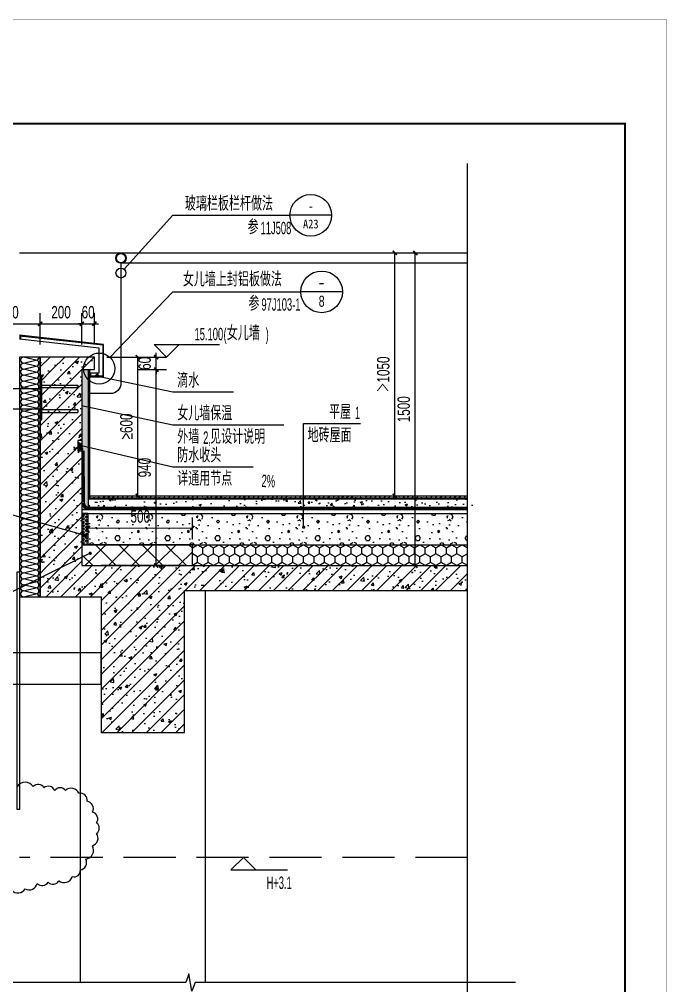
# Model space of a CAD drawing. Extents: x 57342 to 87103, y 19822 to 43940.
# Drawn here: x 66117 to 69223, y 39067 to 43702 of the extents above; entities that cross this region are included whole.
import ezdxf
from ezdxf.enums import TextEntityAlignment as Align

# ---------------------------------------------------------------- set-up
doc = ezdxf.new("R2010")
doc.units = 0
doc.header["$LTSCALE"] = 1000
doc.header["$MEASUREMENT"] = 0
doc.linetypes.add('DASH', pattern=[0.35, 0.25, -0.1])
for name, color, linetype in [('00-图签', 7, 'Continuous'), ('01-标注_尺寸', 124, 'Continuous'), ('01-标注_标高', 200, 'Continuous'), ('01-标注_符号', 200, 'Continuous'), ('02-TEXT_标注', 130, 'Continuous'), ('05-填充_天正', 26, 'Continuous'), ('A-D-金属剖线', 200, 'Continuous'), ('A-E_栏杆', 232, 'Continuous'), ('A-O_屋面', 201, 'Continuous'), ('A-O_防水层', 222, 'Continuous'), ('A-SUR_保温', 222, 'Continuous'), ('A-SUR_吊顶', 40, 'Continuous'), ('A-TECH_结构', 21, 'Continuous'), ('A-金属背板', 30, 'Continuous'), ('A_STR-砼墙', 51, 'Continuous'), ('A_STR-砼柱', 51, 'Continuous'), ('D_玻璃', 152, 'Continuous'), ('D_铝板', 181, 'Continuous'), ('构造物', 145, 'Continuous')]:
    doc.layers.add(name, color=color, linetype=linetype)
doc.layers.add('DIM_MODI', color=6, linetype='Continuous', plot=False)
doc.layers.add('STE1_carbon steel', color=66, linetype='Continuous', lineweight=25)
doc.styles.add('_TCH_DIM', font='ros.shx', dxfattribs={"width": 0.8, "bigfont": 'jd.shx'})
doc.styles.add('_TCH_DIM_T3', font='ros.shx', dxfattribs={"width": 0.705882, "bigfont": 'jd.shx'})
doc.styles.add('_TCH_LABEL', font='STXIHEI_0.TTF', dxfattribs={"width": 0.75})
doc.dimstyles.new('_TCH_ARCH&&20', dxfattribs={"dimtxt": 59.5, "dimasz": 20, "dimexe": 50, "dimexo": 60, "dimgap": 25.25, "dimtad": 1, "dimdec": 0, "dimzin": 0, "dimdsep": 46, "dimtxsty": '_TCH_DIM_T3', "dimblk": 'ARCHTICK', "dimcen": 0.09, "dimclrt": 7, "dimazin": 2, "dimtfac": 1, "dimtdec": 0, "dimtix": 1, "dimtmove": 2, "dimatfit": 3, "dimfxl": 0, "dimtolj": 1, "dimtzin": 0, "dimarcsym": 0})
pattern_1 = [(0, (0, 0), (0, 8.24889), [4.7625, -9.525]), (120, (0, 0), (-7.1437483, -4.124445), [4.7625, -9.525]), (60, (4.7625, 0), (-7.1437483, 4.124445), [4.7625, -9.525])]
pattern_2 = [(45, (0, 0), (-35.35534, 35.35534), []), (50, (0, 0), (143.45204, -12.55043), [15, -165]), (355, (0, 0), (-27.75027, 150.43843), [12, -132]), (100.4514, (11.95, -1.05), (115.70188, 137.8879), [12.74804, -140.22842]), (46.1842, (0, 40), (213.4482, -33.1038), [22.5, -247.5]), (96.6356, (17.79, 37.24), (186.93254, 194.8236), [19.12206, -210.3426]), (351.1842, (0, 40), (186.9324, 194.8237), [18, -198]), (21, (20, 30), (119.38141, -80.52378), [15, -165]), (326, (20, 30), (48.66307, 145.03), [12, -132]), (71.4514, (29.95, 23.29), (168.04453, 64.5061), [12.74804, -140.22842]), (37.5, (0, 0), (2.43197, 66.57877), [0, -130.4, 0, -134, 0, -132.5]), (7.5, (0, 0), (52.61391, 78.88234), [0, -76.4, 0, -127.4, 0, -50.5]), (327.5, (-44.6, 0), (106.764487, -4.510974), [0, -50, 0, -156, 0, -207]), (317.5, (-64.6, 0), (116.63723, 20.021), [0, -65, 0, -103.6, 0, -147])]

# ---------------------------------------------------------------- blocks, each defined once
blk = doc.blocks.new('kjfyhkug')
at = {"layer": 'D_玻璃'}
blk.add_lwpolyline([(0, 0), (-1600, 0), (-1600, -18), (0, -18)], close=True, dxfattribs=at)
at = {"layer": 'D_铝板'}
blk.add_lwpolyline([(-1450, -168), (592, -168), (592, -18), (-1450, -18)], close=True, dxfattribs=at)
blk = doc.blocks.new('A$C68D91851')
at = {"layer": 'STE1_carbon steel', "color": 225}
for p, q in [((172, 65.5), (172, 53.5)), ((172, -53.5), (172, -65.5))]:
    blk.add_line(p, q, dxfattribs=at)
for points in [[(-8, -100), (0, -100), (0, 100), (-8, 100)], [(-208, 50), (-8, 50), (-8, -50), (-208, -50)]]:
    blk.add_lwpolyline(points, close=True, dxfattribs=at)
at = {"layer": 'STE1_carbon steel', "color": 225, "elevation": 0}
for points in [[(0, 65.5), (172, 65.5)], [(172, 53.5), (0, 53.5)], [(172, -53.5), (0, -53.5)], [(0, -65.5), (172, -65.5)]]:
    blk.add_lwpolyline(points, dxfattribs=at)
for points in [[(-182.5, 42.5), (-142.5, 42.5), (-142.5, 2.5), (-182.5, 2.5)], [(-175, 22.5), (-168.7, 11.7), (-156.3, 11.7), (-150, 22.5), (-156.3, 33.3), (-168.7, 33.3)], [(-182.5, -2.5), (-142.5, -2.5), (-142.5, -42.5), (-182.5, -42.5)], [(-175, -22.5), (-168.7, -33.3), (-156.3, -33.3), (-150, -22.5), (-156.3, -11.7), (-168.7, -11.7)]]:
    blk.add_lwpolyline(points, close=True, dxfattribs=at)
blk = doc.blocks.new('$LinePat$岩棉板')
at = {"color": 0}
for p, q in [((0, -17), (12, -67)), ((12, -67), (24, -17))]:
    blk.add_line(p, q, dxfattribs=at)
for centre, start, end in [((12, -17), 0, 180), ((0, -67), 270, 0), ((24, -67), 180, 270)]:
    blk.add_arc(centre, 12, start, end, dxfattribs=at)
at = {"layer": 'Defpoints'}
blk.add_point((0, 0.1), dxfattribs=at)
at = {"layer": 'Defpoints', "color": 0}
blk.add_point((24, -84), dxfattribs=at)
blk = doc.blocks.new('*U60')
blk.add_lwpolyline([(0, 100), (1150, 100), (1150, 0), (0, 0)], close=True)
at = {"color": 8, "xscale": -1.197916665671161, "yscale": 1.188379012465143, "zscale": 1.188379012465143}
for p in [(28.8, 100), (57.5, 100), (86.3, 100), (115, 100), (143.8, 100), (172.5, 100), (201.3, 100), (230, 100), (258.8, 100), (287.5, 100), (316.3, 100), (345, 100), (373.8, 100), (402.5, 100), (431.3, 100), (460, 100), (488.8, 100), (517.5, 100), (546.3, 100), (575, 100), (603.8, 100), (632.5, 100), (661.3, 100), (690, 100), (718.8, 100), (747.5, 100), (776.3, 100), (805, 100), (833.8, 100), (862.5, 100), (891.3, 100), (920, 100), (948.8, 100), (977.5, 100), (1006.3, 100), (1035, 100), (1063.8, 100), (1092.5, 100), (1121.3, 100), (1150, 100)]:
    blk.add_blockref('$LinePat$岩棉板', p, dxfattribs=at)
blk = doc.blocks.new('dsafdsg')
for p, q in [((-2.4, -1.8), (-4, 4)), ((-4, 4), (6.3, -6.1)), ((0.5, -4.6), (6.3, -6.1))]:
    blk.add_line(p, q)
for points in [[(-10.7, 8.9), (-10.6, 4.8), (7.3, -12.6), (11.2, -12.3)], [(-9.7, 8.9), (-9.6, 5.2), (-4.9, 0.6)], [(-26.5, -29.5), (-26.6, -26.7), (-2.4, -1.8), (0.5, -4.6), (-23.7, -29.5), (-26.5, -29.5)], [(-4.2, -0.1), (2.3, -6.3)], [(3, -7), (7.7, -11.6), (11.2, -11.3)]]:
    blk.add_lwpolyline(points)
for centre, start, end in [((-10.2, 8.9), 0.813, 180.813), ((-4.5, 0.3), 315.813, 135.813), ((2.7, -6.7), 315.813, 135.813), ((11.2, -11.8), 270.813, 90.813)]:
    blk.add_arc(centre, 0.5, start, end)
blk = doc.blocks.new('图框-A1+1-4')
for points, const_width in [([(0, 0), (1051, 0), (1051, 594), (0, 594)], 0.05), ([(976, 584), (25, 584), (25, 10), (976, 10)], 0.5)]:
    blk.add_lwpolyline(points, close=True, dxfattribs=dict(const_width=const_width))
blk = doc.blocks.new('df23d3f')
at = {"layer": 'A-D-金属剖线', "const_width": 10}
for points in [[(-117, 120.5), (-117, 100.5)], [(218, -60), (218, -80)]]:
    blk.add_lwpolyline(points, dxfattribs=at)
at = {"layer": 'A-D-金属剖线'}
for points in [[(213, -80), (281, -80), (281, 76.1), (-122, 120.2)], [(-122, 117.3), (278, 73.4), (278, -77)], [(213, -60), (261, -60), (261, 57.7), (-122, 100.5)], [(278, -77), (262.2, -77), (251, -65.8), (239.8, -77), (213, -77)], [(281, -80), (261, -80), (251, -70), (241, -80), (213, -80)]]:
    blk.add_lwpolyline(points, dxfattribs=at)
blk = doc.blocks.new('A$C22BC0ABC')
at = {"layer": '00-图签'}
blk.add_blockref('df23d3f', (-238, -15), dxfattribs=at)
blk = doc.blocks.new('A$C5AFF387B')
at = {"xscale": -1}
blk.add_blockref('A$C22BC0ABC', (0, 0), dxfattribs=at)
blk = doc.blocks.new('A$C7669063D')
blk.add_blockref('A$C5AFF387B', (0, 0))
blk = doc.blocks.new('A$C67067CD1')
blk.add_blockref('A$C7669063D', (0, 0))
blk = doc.blocks.new('$LinePat$聚苯板')
at = {"color": 0}
for p, q in [((14.8, -8.6), (0, 0)), ((29.7, 0), (14.8, -8.6)), ((14.8, -25.7), (0, -34.3)), ((14.8, -8.6), (14.8, -25.7)), ((29.7, -34.3), (14.8, -25.7)), ((0, -34.3), (0, -51.4)), ((0, -51.4), (14.8, -60)), ((14.8, -60), (29.7, -51.4))]:
    blk.add_line(p, q, dxfattribs=at)
blk = doc.blocks.new('$LinePat$防水层2')
at = {"color": 0}
blk.add_line((0, 0), (600, 0), dxfattribs=at)
blk.add_solid([(150, 0), (450, 0), (150, -100), (450, -100)], dxfattribs=at)
blk = doc.blocks.new('_ArchTick')
at = {"color": 0, "linetype": 'ByBlock', "const_width": 0.4}
blk.add_lwpolyline([(-0.5, -0.5), (0.5, 0.5)], dxfattribs=at)
blk = doc.blocks.new('*D173')
at = {"layer": '01-标注_尺寸', "color": 0, "lineweight": -2, "transparency": 16777216}
for p, q in [((66686, 42021.6), (66824, 42021.6)), ((66774, 41081.6), (66774, 42021.6)), ((66686, 41081.6), (66824, 41081.6))]:
    blk.add_line(p, q, dxfattribs=at)
at = {"layer": 'Defpoints', "color": 0, "transparency": 16777216}
for p in [(66626, 42021.6), (66774, 42021.6), (66626, 41081.6)]:
    blk.add_point(p, dxfattribs=at)
at = {"layer": '01-标注_尺寸', "color": 0, "lineweight": -2, "transparency": 16777216, "xscale": 20, "yscale": 20, "zscale": 20}
for p, rotation in [((66774, 42021.6), 90), ((66774, 41081.6), 270)]:
    blk.add_blockref('_ArchTick', p, dxfattribs=dict(at, rotation=rotation))
at = {"layer": '01-标注_尺寸', "color": 7, "transparency": 16777216, "insert": (66719, 41551.6), "char_height": 59.5, "attachment_point": 5, "rotation": 90, "style": '_TCH_DIM_T3'}
blk.add_mtext('\\A1;940', dxfattribs=at)
blk = doc.blocks.new('*D174')
at = {"layer": '01-标注_尺寸', "color": 0, "lineweight": -2, "transparency": 16777216}
for p, q in [((66774, 42081.6), (66774, 42101.6)), ((66686, 42081.6), (66824, 42081.6)), ((66774, 42021.6), (66774, 42081.6)), ((66686, 42021.6), (66824, 42021.6)), ((66774, 42021.6), (66774, 42001.6))]:
    blk.add_line(p, q, dxfattribs=at)
at = {"layer": 'Defpoints', "color": 0, "transparency": 16777216}
for p in [(66626, 42081.6), (66774, 42081.6), (66626, 42021.6)]:
    blk.add_point(p, dxfattribs=at)
at = {"layer": '01-标注_尺寸', "color": 0, "lineweight": -2, "transparency": 16777216, "xscale": 20, "yscale": 20, "zscale": 20}
for p, rotation in [((66774, 42081.6), 270), ((66774, 42021.6), 90)]:
    blk.add_blockref('_ArchTick', p, dxfattribs=dict(at, rotation=rotation))
at = {"layer": '01-标注_尺寸', "color": 7, "transparency": 16777216, "insert": (66719, 42051.6), "char_height": 59.5, "attachment_point": 5, "rotation": 90, "style": '_TCH_DIM_T3'}
blk.add_mtext('\\A1;60', dxfattribs=at)
blk = doc.blocks.new('*D175')
at = {"layer": '01-标注_尺寸', "color": 0, "lineweight": -2, "transparency": 16777216}
for p, q in [((66417.4, 42141.6), (66417.4, 42291.8)), ((66477.4, 42141.6), (66477.4, 42291.8)), ((66417.4, 42241.8), (66397.4, 42241.8)), ((66417.4, 42241.8), (66477.4, 42241.8)), ((66477.4, 42241.8), (66497.4, 42241.8))]:
    blk.add_line(p, q, dxfattribs=at)
at = {"layer": 'Defpoints', "color": 0, "transparency": 16777216}
for p in [(66477.4, 42241.8), (66417.4, 42081.6), (66477.4, 42081.6)]:
    blk.add_point(p, dxfattribs=at)
at = {"layer": '01-标注_尺寸', "color": 0, "lineweight": -2, "transparency": 16777216, "xscale": 20, "yscale": 20, "zscale": 20}
blk.add_blockref('_ArchTick', (66417.4, 42241.8), dxfattribs=at)
at = {"layer": '01-标注_尺寸', "color": 0, "lineweight": -2, "transparency": 16777216, "xscale": 20, "yscale": 20, "zscale": 20, "rotation": 180}
blk.add_blockref('_ArchTick', (66477.4, 42241.8), dxfattribs=at)
at = {"layer": '01-标注_尺寸', "color": 7, "transparency": 16777216, "insert": (66447.4, 42296.8), "char_height": 59.5, "attachment_point": 5, "style": '_TCH_DIM_T3'}
blk.add_mtext('\\A1;60', dxfattribs=at)
blk = doc.blocks.new('*D176')
at = {"layer": '01-标注_尺寸', "color": 0, "lineweight": -2, "transparency": 16777216}
for p, q in [((66217.4, 42141.6), (66217.4, 42291.8)), ((66417.4, 42141.6), (66417.4, 42291.8)), ((66217.4, 42241.8), (66417.4, 42241.8))]:
    blk.add_line(p, q, dxfattribs=at)
at = {"layer": 'Defpoints', "color": 0, "transparency": 16777216}
for p in [(66417.4, 42241.8), (66217.4, 42081.6), (66417.4, 42081.6)]:
    blk.add_point(p, dxfattribs=at)
at = {"layer": '01-标注_尺寸', "color": 0, "lineweight": -2, "transparency": 16777216, "xscale": 20, "yscale": 20, "zscale": 20, "rotation": 180}
blk.add_blockref('_ArchTick', (66217.4, 42241.8), dxfattribs=at)
at = {"layer": '01-标注_尺寸', "color": 0, "lineweight": -2, "transparency": 16777216, "xscale": 20, "yscale": 20, "zscale": 20}
blk.add_blockref('_ArchTick', (66417.4, 42241.8), dxfattribs=at)
at = {"layer": '01-标注_尺寸', "color": 7, "transparency": 16777216, "insert": (66317.4, 42296.8), "char_height": 59.5, "attachment_point": 5, "style": '_TCH_DIM_T3'}
blk.add_mtext('\\A1;200', dxfattribs=at)
blk = doc.blocks.new('*D177')
at = {"layer": '01-标注_尺寸', "color": 0, "lineweight": -2, "transparency": 16777216}
for p, q in [((65917.4, 42141.6), (65917.4, 42291.8)), ((66217.4, 42141.6), (66217.4, 42291.8)), ((65917.4, 42241.8), (66217.4, 42241.8))]:
    blk.add_line(p, q, dxfattribs=at)
at = {"layer": 'Defpoints', "color": 0, "transparency": 16777216}
for p in [(66217.4, 42241.8), (65917.4, 42081.6), (66217.4, 42081.6)]:
    blk.add_point(p, dxfattribs=at)
at = {"layer": '01-标注_尺寸', "color": 0, "lineweight": -2, "transparency": 16777216, "xscale": 20, "yscale": 20, "zscale": 20, "rotation": 180}
blk.add_blockref('_ArchTick', (65917.4, 42241.8), dxfattribs=at)
at = {"layer": '01-标注_尺寸', "color": 0, "lineweight": -2, "transparency": 16777216, "xscale": 20, "yscale": 20, "zscale": 20}
blk.add_blockref('_ArchTick', (66217.4, 42241.8), dxfattribs=at)
at = {"layer": '01-标注_尺寸', "color": 7, "transparency": 16777216, "insert": (66067.4, 42296.8), "char_height": 59.5, "attachment_point": 5, "style": '_TCH_DIM_T3'}
blk.add_mtext('\\A1;300', dxfattribs=at)
blk = doc.blocks.new('*D238')
at = {"layer": '01-标注_尺寸', "color": 0, "lineweight": -2, "transparency": 16777216}
for p, q in [((67918.8, 42581.6), (68066.7, 42581.6)), ((68016.7, 41081.6), (68016.7, 42581.6)), ((67918.8, 41081.6), (68066.7, 41081.6))]:
    blk.add_line(p, q, dxfattribs=at)
at = {"layer": 'Defpoints', "color": 0, "transparency": 16777216}
for p in [(67858.8, 42581.6), (68016.7, 42581.6), (67858.8, 41081.6)]:
    blk.add_point(p, dxfattribs=at)
at = {"layer": '01-标注_尺寸', "color": 0, "lineweight": -2, "transparency": 16777216, "xscale": 20, "yscale": 20, "zscale": 20}
for p, rotation in [((68016.7, 42581.6), 90), ((68016.7, 41081.6), 270)]:
    blk.add_blockref('_ArchTick', p, dxfattribs=dict(at, rotation=rotation))
at = {"layer": '01-标注_尺寸', "color": 7, "transparency": 16777216, "insert": (67961.7, 41831.6), "char_height": 59.5, "attachment_point": 5, "rotation": 90, "style": '_TCH_DIM_T3'}
blk.add_mtext('\\A1;1500', dxfattribs=at)
blk = doc.blocks.new('*D241')
at = {"layer": '01-标注_尺寸', "color": 0, "lineweight": -2, "transparency": 16777216}
for p, q in [((66447.3, 41208.4), (66447.4, 41312)), ((66947.4, 41208.3), (66947.4, 41311.8)), ((66447.4, 41262), (66947.4, 41261.8))]:
    blk.add_line(p, q, dxfattribs=at)
at = {"layer": 'Defpoints', "color": 0, "transparency": 16777216}
for p in [(66947.4, 41261.8), (66447.3, 41148.4), (66947.4, 41148.3)]:
    blk.add_point(p, dxfattribs=at)
at = {"layer": '01-标注_尺寸', "color": 0, "lineweight": -2, "transparency": 16777216, "xscale": 20, "yscale": 20, "zscale": 20}
for p, rotation in [((66447.4, 41262), 179.9815722981296), ((66947.4, 41261.8), 359.9815722981295)]:
    blk.add_blockref('_ArchTick', p, dxfattribs=dict(at, rotation=rotation))
at = {"layer": '01-标注_尺寸', "color": 7, "transparency": 16777216, "insert": (66697.4, 41316.9), "char_height": 59.5, "attachment_point": 5, "rotation": 359.9816, "style": '_TCH_DIM_T3'}
blk.add_mtext('\\A1;500', dxfattribs=at)
blk = doc.blocks.new('*D249')
at = {"layer": '01-标注_尺寸', "color": 0, "lineweight": -2, "transparency": 16777216}
for p, q in [((66537.4, 42081.6), (66736, 42081.6)), ((66686, 41416.6), (66686, 42081.6)), ((66537.4, 41416.6), (66736, 41416.6))]:
    blk.add_line(p, q, dxfattribs=at)
at = {"layer": 'Defpoints', "color": 0, "transparency": 16777216}
for p in [(66477.4, 42081.6), (66686, 42081.6), (66477.4, 41416.6)]:
    blk.add_point(p, dxfattribs=at)
at = {"layer": '01-标注_尺寸', "color": 0, "lineweight": -2, "transparency": 16777216, "xscale": 20, "yscale": 20, "zscale": 20}
for p, rotation in [((66686, 42081.6), 90), ((66686, 41416.6), 270)]:
    blk.add_blockref('_ArchTick', p, dxfattribs=dict(at, rotation=rotation))
at = {"layer": '01-标注_尺寸', "color": 7, "transparency": 16777216, "insert": (66631, 41749.1), "char_height": 59.5, "attachment_point": 5, "rotation": 90, "style": '_TCH_DIM_T3'}
blk.add_mtext('\\A1;≥600', dxfattribs=at)
blk = doc.blocks.new('*D257')
at = {"layer": '01-标注_尺寸', "color": 0, "lineweight": -2, "transparency": 16777216}
for p, q in [((67820.7, 42581.6), (67968.6, 42581.6)), ((67918.6, 41416.6), (67918.6, 42581.6)), ((67820.7, 41416.6), (67968.6, 41416.6))]:
    blk.add_line(p, q, dxfattribs=at)
at = {"layer": 'Defpoints', "color": 0, "transparency": 16777216}
for p in [(67760.7, 42581.6), (67918.6, 42581.6), (67760.7, 41416.6)]:
    blk.add_point(p, dxfattribs=at)
at = {"layer": '01-标注_尺寸', "color": 0, "lineweight": -2, "transparency": 16777216, "xscale": 20, "yscale": 20, "zscale": 20}
for p, rotation in [((67918.6, 42581.6), 90), ((67918.6, 41416.6), 270)]:
    blk.add_blockref('_ArchTick', p, dxfattribs=dict(at, rotation=rotation))
at = {"layer": '01-标注_尺寸', "color": 7, "transparency": 16777216, "insert": (67863.6, 41999.1), "char_height": 59.5, "attachment_point": 5, "rotation": 90, "style": '_TCH_DIM_T3'}
blk.add_mtext('\\A1;＞1050', dxfattribs=at)

msp = doc.modelspace()

# ---------------------------------------------------------------- hatches: boundary and pattern name
at = {"transparency": 33554641}
h = msp.add_hatch(dxfattribs=at)
h.set_pattern_fill('ANSI37', color=26, scale=50)
h.set_pattern_definition([(45, (70997.36, 23981.57), (-56.1266, 56.1266), []), (135, (70997.36, 23981.57), (-56.1266, -56.1266), [])])
h.paths.add_polyline_path([(66417.4, 41081.6), (66947.4, 41081.6), (66947.4, 41181.6), (66417.4, 41181.6)])
at = {"layer": '05-填充_天正'}
h = msp.add_hatch(dxfattribs=at)
h.set_pattern_fill('钢筋混凝土', color=256, scale=20, style=0)
h.set_pattern_definition(pattern_2)
h.paths.add_polyline_path([(66217.4, 42081.6), (66217.4, 42021.6), (66477.4, 42021.6), (66477.4, 42081.6)])
h = msp.add_hatch(dxfattribs=at)
h.set_pattern_fill('钢筋混凝土', color=256, scale=20, style=0)
h.set_pattern_definition(pattern_2)
h.paths.add_polyline_path([(66417.4, 42021.6), (66217.4, 42021.6), (66217.4, 41081.6), (66314, 41031.6), (66417.4, 41081.6)])
h = msp.add_hatch(dxfattribs=at)
h.set_pattern_fill('HEX', color=256, scale=5)
h.set_pattern_definition(pattern_1)
h.paths.add_polyline_path([(66447.6, 41351.5), (66417.4, 41351.5), (66417.4, 42021.6), (66447.6, 42021.6)])
at = {"layer": '05-填充_天正', "transparency": 33554641}
h = msp.add_hatch(dxfattribs=at)
h.set_pattern_fill('AR-SAND', color=256)
h.set_pattern_definition([(37.5, (67317.359, 28781.57), (-0.08000156, 2.4470662), [0, -1.9304, 0, -2.159, 0, -2.06375]), (7.5, (67317.359, 28781.57), (2.2476164, 3.5841255), [0, -1.0414, 0, -1.7399, 0, -0.66675]), (327.5, (67315.7968, 28781.57), (3.95496185, 0.00718592), [0, -0.635, 0, -2.286, 0, -2.9845]), (317.5, (67315.7968, 28781.57), (3.8177823, 1.1146466), [0, -0.3175, 0, -1.4986, 0, -1.7145])])
h.paths.add_polyline_path([(66397.4, 41672.2), (66397.4, 41631.6), (66417.4, 41631.6), (66417.4, 41633.6)])
at = {"layer": '05-填充_天正'}
h = msp.add_hatch(dxfattribs=at)
h.set_pattern_fill('HEX', color=256, scale=5)
h.set_pattern_definition(pattern_1)
h.paths.add_polyline_path([(66447.4, 41332.1), (66417.4, 41332.1), (66417.4, 41181.6), (66447.4, 41181.6)])
h = msp.add_hatch(dxfattribs=at)
h.set_pattern_fill('钢筋混凝土', color=256, scale=20, style=0)
h.set_pattern_definition(pattern_2)
h.paths.add_polyline_path([(66217.4, 40931.6), (66307.4, 40931.6), (66314, 41031.6), (66217.4, 41081.6)])
h = msp.add_hatch(dxfattribs=at)
h.set_pattern_fill('钢筋混凝土', color=256, scale=20, style=0)
h.set_pattern_definition(pattern_2)
h.paths.add_polyline_path([(66509.4, 40931.6), (66509.4, 41081.6), (66417.4, 41081.6), (66314, 41031.6), (66307.4, 40931.6)])
h = msp.add_hatch(dxfattribs=at)
h.set_pattern_fill('钢筋混凝土', color=256, scale=20, style=0)
h.set_pattern_definition(pattern_2)
h.paths.add_polyline_path([(66509.4, 41081.6), (66509.4, 40281.6), (66909.4, 40281.6), (66909.4, 41081.6)])
h = msp.add_hatch(dxfattribs=at)
h.set_pattern_fill('钢筋混凝土', color=256, scale=20, style=0)
h.set_pattern_definition(pattern_2)
h.paths.add_polyline_path([(66909.4, 41081.6), (66909.4, 40961.6), (68267.4, 40961.6), (68267.4, 41081.6)])
at = {"layer": 'A-SUR_保温'}
h = msp.add_hatch(dxfattribs=at)
h.set_pattern_fill('ANSI36', color=26, scale=10)
h.set_pattern_definition([(45, (-23187.181, 443504.66), (8.4189901, 30.8696304), [39.6875, -7.9375, 0, -7.9375])])
h.paths.add_polyline_path([(68267.4, 41406.6), (68267.4, 41416.6), (66447.6, 41416.6), (66447.6, 41406.6)])
h = msp.add_hatch(dxfattribs=at)
h.set_pattern_fill('混凝土', color=26, scale=15)
h.set_pattern_definition([(50, (-23187.18, 443504.66), (107.589027, -9.41282), [11.25, -123.75]), (355, (-23187.18, 443504.66), (-20.8127, 112.82882), [9, -99]), (100.4514, (-23178.22, 443503.88), (86.776407, 103.41593), [9.561029, -105.171317]), (46.1842, (-23187.18, 443534.66), (160.086157, -24.827852), [16.875, -185.625]), (96.6356, (-23173.84, 443532.59), (140.199406, 146.11768), [14.34154, -157.75695]), (351.1842, (-23187.18, 443534.66), (140.19929, 146.11779), [13.5, -148.5]), (21, (-23172.18, 443527.16), (89.536058, -60.392834), [11.25, -123.75]), (326, (-23172.18, 443527.16), (36.4973, 108.772507), [9, -99]), (71.4514, (-23164.72, 443522.13), (126.033394, 48.379575), [9.561029, -105.171317]), (37.5, (-23187.18, 443504.66), (1.8239783, 49.934078), [0, -97.8, 0, -100.5, 0, -99.375]), (7.5, (-23187.18, 443504.66), (39.4604306, 59.161757), [0, -57.3, 0, -95.55, 0, -37.875]), (327.5, (-23220.63, 443504.66), (80.0733654, -3.3832308), [0, -37.5, 0, -117, 0, -155.25]), (317.5, (-23235.63, 443504.66), (87.477925, 15.015747), [0, -48.75, 0, -77.7, 0, -110.25])])
h.paths.add_polyline_path([(68317.4, 41361.5), (68317.4, 41401.6), (66447.6, 41401.6), (66447.6, 41362.6), (66452.6, 41362.1)])
h = msp.add_hatch(dxfattribs=at)
h.set_pattern_fill('加气混凝土', color=26, scale=20)
h.set_pattern_definition([(0, (97042.35, 439231.46), (120, 240), [0, -240]), (0, (96901.95, 439199.06), (120, 240), [0, -240]), (0, (96979.95, 439196.66), (120, 240), [0, -240]), (0, (97065.15, 439267.46), (120, 240), [0, -240]), (0, (96965.55, 439184.66), (120, 240), [0, -240]), (0, (97089.15, 439418.66), (120, 240), [0, -240]), (0, (97015.95, 439399.46), (120, 240), [0, -240]), (0, (97054.35, 439369.46), (120, 240), [0, -240]), (0, (96858.75, 439364.66), (120, 240), [0, -240]), (0, (96976.35, 439353.86), (120, 240), [0, -240]), (0, (96930.75, 439292.66), (120, 240), [0, -240]), (0, (96933.15, 439202.66), (120, 240), [0, -240]), (0, (97023.15, 439193.06), (120, 240), [0, -240]), (0, (97089.15, 439298.66), (120, 240), [0, -240]), (0, (96864.75, 439261.46), (120, 240), [0, -240]), (0, (96885.15, 439302.26), (120, 240), [0, -240]), (0, (96978.75, 439285.46), (120, 240), [0, -240]), (0, (96945.15, 439250.66), (120, 240), [0, -240]), (0, (96925.95, 439329.86), (120, 240), [0, -240]), (0, (96955.95, 439419.86), (120, 240), [0, -240]), (0, (96874.35, 439211.06), (120, 240), [0, -240]), (0, (97006.35, 439370.66), (120, 240), [0, -240]), (0, (96894.75, 439374.26), (120, 240), [0, -240]), (0, (96875.55, 439405.46), (120, 240), [0, -240]), (130.601294, (97074.411, 439343.517), (-599.99999337, 720.00000315), [10.53662, -4414.8444]), (18.434949, (97057.27, 439348.09), (599.9999978, 239.9999982), [10.8421, -1507.05116]), (90, (97057.27, 439337.8), (120, 240), [10.28571, -469.71426]), (161.565051, (97067.554, 439334.374), (-600.000003, 239.999982), [10.8421, -1507.05116]), (53.130102, (97067.554, 439334.374), (120, 240), [11.42857, -1188.5714]), (135, (97076.7, 439212.09), (-120.000015, 239.999984), [9.69746, -669.12504]), (45, (97062.98, 439212.09), (120, 239.999999), [9.69746, -669.12504]), (135, (97069.84, 439205.23), (-120.000015, 239.999984), [9.69746, -669.12504]), (45, (97069.84, 439205.23), (120, 239.999999), [9.69746, -669.12504]), (116.56505, (96961.27, 439373.23), (-2e-05, 479.99999), [12.77753, -255.5506]), (180, (96955.55, 439384.66), (-120, 240), [13.71429, -226.2857]), (63.43495, (96936.13, 439373.23), (1e-06, 480), [12.77753, -255.5506]), (116.56505, (96941.84, 439361.8), (-2e-05, 479.99999), [12.77753, -255.5506]), (0, (96941.84, 439361.8), (120, 240), [13.71429, -226.2857]), (63.43495, (96955.55, 439361.8), (1e-06, 480), [12.77753, -255.5506]), (107.102728, (97051.554, 439292.088), (-359.99998624, 1200.00000194), [15.54454, -6513.161]), (143.972626, (97046.983, 439306.945), (-2279.9999711, 1679.9999981), [15.54454, -3248.808]), (180, (97034.4, 439316.1), (-120, 240), [14.85714, -225.14284]), (36.0273733, (97006.983, 439306.945), (2279.99998315, 1679.9999819), [15.54454, -3248.808]), (71.565051, (97002.41, 439293.23), (360.000002, 1199.999998), [14.45613, -1503.43712]), (107.102728, (97006.983, 439278.374), (-359.99998624, 1200.00000194), [15.54454, -6513.161]), (143.972626, (97019.554, 439269.231), (-2279.9999711, 1679.9999981), [15.54454, -3248.808]), (0, (97019.55, 439269.23), (120, 240), [14.85714, -225.14284]), (36.0273733, (97034.411, 439269.231), (2279.99998315, 1679.9999819), [15.54454, -3248.808]), (71.565051, (97046.983, 439278.374), (360.000002, 1199.999998), [14.45613, -1503.43712]), (150.255118, (97053.84, 439404.088), (-360.0000009, 239.999997), [9.21401, -1925.72784]), (90, (97045.84, 439399.52), (120, 240), [9.14286, -470.8571]), (29.744881, (97045.84, 439399.517), (360.0000002, 239.9999989), [9.21401, -1925.72784]), (116.56505, (96997.84, 439233.8), (-2e-05, 479.99999), [12.77753, -255.5506]), (168.690067, (96992.126, 439245.231), (-1080.0000008, 239.999994), [11.6549, -2435.8742]), (41.185925, (96971.554, 439239.517), (2999.99998182, 2639.9999769), [12.14874, -5090.3208]), (90, (96971.55, 439228.09), (120, 240), [11.42857, -468.5714]), (138.814074, (96980.697, 439220.088), (-2999.99994668, 2640.0000168), [12.14874, -5090.3208]), (16.6992442, (96980.697, 439220.088), (3959.9999702, 1199.99998743), [11.93178, -4999.415]), (60.945396, (96992.126, 439223.517), (119.99999968, 239.99999788), [11.76643, -4930.1358]), (109.983106, (96897.269, 439334.374), (-600.00000226, 1679.99999555), [13.3768, -5604.879]), (155.556045, (96892.697, 439346.945), (-1560.00000595, 719.99998504), [13.8092, -5786.0526]), (24.4439547, (96867.554, 439346.945), (1560.00000078, 719.99999654), [13.8092, -5786.0526]), (70.0168934, (96862.983, 439334.374), (600.0000018, 1679.99999583), [13.3768, -5604.879]), (109.983106, (96867.554, 439321.803), (-600.00000226, 1679.99999555), [13.3768, -5604.879]), (160.016893, (96880.126, 439317.231), (-600.0000004, 239.9999891), [13.3768, -2795.751]), (19.9831065, (96880.126, 439317.231), (599.9999967, 239.9999996), [13.3768, -2795.751]), (70.0168934, (96892.697, 439321.803), (600.0000018, 1679.99999583), [13.3768, -5604.879]), (122.005383, (96986.411, 439312.66), (-120.0000161, 239.9999877), [10.78169, -2253.3736]), (18.434949, (96970.41, 439318.374), (599.9999978, 239.9999982), [10.8421, -1507.05116]), (90, (96970.41, 439308.09), (120, 240), [10.28571, -469.71426]), (161.565051, (96980.697, 439304.66), (-600.000003, 239.999982), [10.8421, -1507.05116]), (54.462322, (96980.697, 439304.66), (839.9999988, 1199.9999982), [9.83123, -4119.2846]), (116.56505, (96916.7, 439254.37), (-2e-05, 479.99999), [12.77753, -255.5506]), (180, (96910.98, 439265.8), (-120, 240), [12.57143, -227.42856]), (59.0362434, (96891.554, 439254.374), (120.0000004, 239.9999988), [13.32789, -2785.5288]), (120.963756, (96898.411, 439242.945), (-120.0000164, 239.999989), [13.32789, -2785.5288]), (0, (96898.4, 439242.95), (120, 240), [12.57143, -227.42856]), (63.43495, (96910.98, 439242.95), (1e-06, 480), [12.77753, -255.5506])])
h.paths.add_polyline_path([(68267.4, 41181.6), (68267.4, 41331.5), (66447.4, 41332.1), (66447.4, 41181.6)])

# ---------------------------------------------------------------- linework, layer by layer
at = {"color": 26}
msp.add_lwpolyline([(66417.4, 41081.6), (66947.4, 41081.6), (66947.4, 41181.6), (66417.4, 41181.6)], close=True, dxfattribs=at)
at = {"layer": '01-标注_标高'}
for p, q in [((66824, 42081.6), (66764, 42141.6)), ((66764, 42141.6), (67077, 42141.6)), ((66824, 42081.6), (66884, 42141.6)), ((67192.4, 39681.6), (67132.4, 39621.6)), ((67192.4, 39681.6), (67252.4, 39621.6)), ((67132.4, 39621.6), (67404.4, 39621.6))]:
    msp.add_line(p, q, dxfattribs=at)
at = {"layer": '01-标注_符号'}
for p, q in [((66620.4, 42503), (66853.9, 42761.9)), ((66853.9, 42761.9), (67415.4, 42761.9)), ((67615.4, 42761.9), (67415.4, 42761.9)), ((66552.2, 42080.5), (66853.9, 42394.8)), ((66853.9, 42394.8), (67467.7, 42394.8)), ((67667.7, 42394.8), (67467.7, 42394.8)), ((66485.4, 41991.6), (66853.9, 41914.4)), ((66853.9, 41914.4), (67144.3, 41914.4)), ((66415.3, 41850.3), (66853.9, 41756.7)), ((66853.9, 41756.7), (67386.5, 41756.7)), ((67480.8, 41266), (67480.8, 41763.6)), ((67480.8, 41763.6), (67753.9, 41763.6)), ((66415.3, 41657.1), (66853.9, 41555.7)), ((66853.9, 41555.7), (67239.3, 41555.7)), ((66432.4, 41225.6), (65919.4, 41369.5)), ((66457.4, 41140.9), (65919.4, 40874.9))]:
    msp.add_line(p, q, dxfattribs=at)
for points in [[(68267.4, 24190.8), (68267.4, 33577.9), (68225.4, 33593.2), (68309.4, 33608), (68267.4, 33622.9), (68267.4, 43010)], [(68497.4, 39081.6), (66960.9, 39081.6), (66945.6, 39039.6), (66930.8, 39123.6), (66915.9, 39081.6), (65379.4, 39081.6)]]:
    msp.add_lwpolyline(points, dxfattribs=at)
msp.add_lwpolyline([(67189.7, 41440.3, 0, 0, 0), (67348.3, 41435.2, 16, 0, 0), (67408.3, 41433.2, 0, 0, 0)], format="xyseb", dxfattribs=at)
at = {"layer": '01-标注_符号', "const_width": 8}
for points in [[(67480.8, 41262, 1), (67480.8, 41270, 1)], [(66436.2, 41224.5, 1), (66428.5, 41226.6, 1)], [(66461, 41142.7, 1), (66453.8, 41139.2, 1)]]:
    msp.add_lwpolyline(points, format="xyb", close=True, dxfattribs=at)
at = {"layer": '01-标注_符号'}
for centre, radius in [((67515.4, 42761.9), 100), ((66604.6, 42485.5), 23.6), ((67567.7, 42394.8), 100), ((66500.4, 42026.6), 74.8)]:
    msp.add_circle(centre, radius, dxfattribs=at)
at = {"layer": 'A-E_栏杆'}
for p, q in [((66117.4, 42581.6), (68267.4, 42581.6)), ((68267.4, 42531.6), (66604.6, 42531.6))]:
    msp.add_line(p, q, dxfattribs=at)
msp.add_lwpolyline([(66604.6, 42531.6), (66604.6, 41956.6, -0.414214), (66554.6, 41906.6), (66454.6, 41906.6)], format="xyb", dxfattribs=at)
for radius in [25, 22]:
    msp.add_circle((66604.6, 42556.6), radius, dxfattribs=at)
at = {"layer": 'A-O_屋面'}
for p, q in [((66447.6, 41416.6), (68267.4, 41416.6)), ((66447.6, 41406.6), (68267.4, 41406.6)), ((66447.6, 41401.6), (68267.4, 41401.6)), ((66417.4, 41351.5), (68267.4, 41351.5)), ((66417.4, 41332.1), (68267.4, 41331.5)), ((66417.4, 41181.6), (68267.4, 41181.6))]:
    msp.add_line(p, q, dxfattribs=at)
at = {"layer": 'A-O_防水层'}
msp.add_line((66417.4, 41633.6), (66397.4, 41672.2), dxfattribs=at)
for points in [[(66417.4, 41631.6), (66417.6, 41387.1, 0.49936), (66452.6, 41352.1), (68267.4, 41351.5)], [(66427.4, 41631.6), (66427.6, 41387.1, 0.414214), (66452.6, 41362.1), (68267.4, 41361.5)]]:
    msp.add_lwpolyline(points, format="xyb", dxfattribs=at)
at = {"layer": 'A-SUR_保温', "color": 26}
msp.add_line((66447.6, 42021.6), (66447.6, 41351.5), dxfattribs=at)
at = {"layer": 'A-SUR_保温'}
msp.add_lwpolyline([(66454.6, 42021.6), (66454.6, 41416.6)], dxfattribs=at)
at = {"layer": 'A-SUR_保温', "color": 26}
msp.add_lwpolyline([(66447.4, 41332.1), (66417.4, 41332.1), (66417.4, 41181.6), (66447.4, 41181.6)], close=True, dxfattribs=at)
at = {"layer": 'A-SUR_吊顶', "linetype": 'DASH'}
msp.add_lwpolyline([(68267.4, 39681.6), (66117.4, 39681.6)], dxfattribs=at)
at = {"layer": 'A-TECH_结构'}
for points in [[(66409.4, 40931.6), (66409.4, 39081.6)], [(67009.4, 40961.6), (67009.4, 39081.6)]]:
    msp.add_lwpolyline(points, dxfattribs=at)
at = {"layer": 'A-金属背板'}
msp.add_lwpolyline([(66107.4, 41051.6), (66117.4, 41051.6), (66117.4, 39911.6), (66107.4, 39911.6)], close=True, dxfattribs=at)
at = {"layer": 'A_STR-砼墙'}
for p, q in [((66217.4, 42021.6), (66217.4, 41081.6)), ((66417.4, 42021.6), (66417.4, 41081.6)), ((66217.4, 41081.6), (66217.4, 41081.6)), ((66217.4, 41081.6), (66217.4, 40931.6)), ((66417.4, 41081.6), (66509.4, 41081.6)), ((66909.4, 41081.6), (68267.4, 41081.6)), ((66217.4, 40931.6), (66307.4, 40931.6)), ((66307.4, 40931.6), (66509.4, 40931.6)), ((66909.4, 40961.6), (68267.4, 40961.6))]:
    msp.add_line(p, q, dxfattribs=at)
msp.add_lwpolyline([(66417.4, 41681.6), (66397.4, 41681.6), (66397.4, 41631.6), (66417.4, 41631.6)], dxfattribs=at)
at = {"layer": 'A_STR-砼柱'}
for p, q in [((66217.4, 42081.6), (66217.4, 42021.6)), ((66477.4, 42081.6), (66217.4, 42081.6)), ((66477.4, 42021.6), (66477.4, 42081.6)), ((66417.4, 42021.6), (66477.4, 42021.6)), ((66909.4, 41081.6), (66509.4, 41081.6)), ((66509.4, 40931.6), (66509.4, 40281.6)), ((66909.4, 40281.6), (66909.4, 40961.6)), ((66509.4, 40281.6), (66909.4, 40281.6))]:
    msp.add_line(p, q, dxfattribs=at)
at = {"layer": 'DIM_MODI'}
msp.add_lwpolyline([(66080.5, 39524.9, 0.520567), (66145.2, 39531.4, 0.520567), (66145.2, 39531.4, 0.520567), (66203.3, 39557.2, 0.520567), (66203.3, 39557.2, 0.520567), (66255, 39563.6, 0.520567), (66255, 39563.6, 0.520567), (66306.7, 39570.1, 0.520567), (66306.7, 39570.1, 0.520567), (66371.3, 39589.5, 0.520567), (66371.3, 39589.5, 0.520567), (66410.1, 39621.7, 0.520567), (66410.1, 39621.7, 0.520567), (66435.9, 39673.4, 0.520567), (66435.9, 39673.4, 0.520567), (66468.2, 39737.9, 0.520567), (66468.2, 39737.9, 0.520567), (66487.6, 39796, 0.520567), (66487.6, 39796, 0.520567), (66487.6, 39847.7, 0.520567), (66487.6, 39847.7, 0.520567), (66468.2, 39899.3, 0.520567), (66468.2, 39899.3, 0.520567), (66442.4, 39951, 0.520567), (66442.4, 39951, 0.520567), (66403.6, 39989.7, 0.520567), (66403.6, 39989.7, 0.520567), (66339, 40002.6, 0.520567), (66339, 40002.6, 0.520567), (66287.3, 40002.6, 0.520567), (66287.3, 40002.6, 0.520567), (66235.6, 40015.5, 0.520567), (66235.6, 40015.5, 0.520567), (66183.9, 40022, 0.520567), (66183.9, 40022, 0.520567), (66106.4, 40022, 0.520567)], format="xyb", dxfattribs=at)

# ---------------------------------------------------------------- block references
at = {"xscale": 20, "yscale": 20, "zscale": 20, "rotation": 270}
msp.add_blockref('图框-A1+1-4', (57342.2, 43701.6), dxfattribs=at)
at = {"xscale": -1}
msp.add_blockref('A$C67067CD1', (66477.4, 42081.6), dxfattribs=at)
msp.add_blockref('A$C68D91851', (66225.4, 41881.6))
at = {"layer": 'A-O_防水层', "yscale": 0.05, "zscale": 0.05}
for p, xscale, rotation in [((66401.8, 41674.5), 0.07251641290590011, 297.3655606718224), ((66422.4, 41631.6), 0.0509242142308873, 270.0679348294291), ((66427.4, 41631.6), 0.0509242142308873, 270.0679348294291), ((66422.4, 41601), 0.0509242142308873, 270.0679348294291), ((66427.4, 41601), 0.0509242142308873, 270.0679348294291), ((66422.4, 41570.5), 0.0509242142308873, 270.0679348294291), ((66422.5, 41539.9), 0.0509242142308873, 270.0679348294291), ((66427.4, 41570.5), 0.0509242142308873, 270.0679348294291), ((66427.5, 41539.9), 0.0509242142308873, 270.0679348294291), ((66422.5, 41509.4), 0.0509242142308873, 270.0679348294291), ((66427.5, 41509.4), 0.0509242142308873, 270.0679348294291), ((66422.5, 41478.8), 0.0509242142308873, 270.0679348294291), ((66422.6, 41448.2), 0.0509242142308873, 270.0679348294291), ((66427.5, 41478.8), 0.0509242142308873, 270.0679348294291), ((66427.6, 41448.2), 0.0509242142308873, 270.0679348294291), ((66422.6, 41417.7), 0.0509242142308873, 270.0679348294291), ((66427.6, 41417.7), 0.0509242142308873, 270.0679348294291), ((66416.4, 41380.9), 0.07071067811865477, 315), ((66422.5, 41382), 0.05892556509887896, 315), ((66452.7, 41362.1), 0.05040861940366417, 359.9790246716746), ((66452.7, 41357.1), 0.0504086190102192, 359.9802840406879), ((66482.9, 41362.1), 0.05040861940366417, 359.9790246716746), ((66482.9, 41357.1), 0.0504086190102192, 359.9802840406879), ((66513.1, 41362.1), 0.05040861940366417, 359.9790246716746), ((66513.1, 41357.1), 0.0504086190102192, 359.9802840406879), ((66543.4, 41362.1), 0.05040861940366417, 359.9790246716746), ((66543.4, 41357.1), 0.0504086190102192, 359.9802840406879), ((66573.6, 41362.1), 0.05040861940366417, 359.9790246716746), ((66573.6, 41357.1), 0.0504086190102192, 359.9802840406879), ((66603.9, 41362.1), 0.05040861940366417, 359.9790246716746), ((66603.9, 41357.1), 0.0504086190102192, 359.9802840406879), ((66634.1, 41362.1), 0.05040861940366417, 359.9790246716746), ((66634.1, 41357.1), 0.0504086190102192, 359.9802840406879), ((66664.4, 41362.1), 0.05040861940366417, 359.9790246716746), ((66664.4, 41357.1), 0.0504086190102192, 359.9802840406879), ((66694.6, 41362), 0.05040861940366417, 359.9790246716746), ((66694.6, 41357.1), 0.0504086190102192, 359.9802840406879), ((66724.9, 41362), 0.05040861940366417, 359.9790246716746), ((66724.9, 41357), 0.0504086190102192, 359.9802840406879), ((66755.1, 41362), 0.05040861940366417, 359.9790246716746), ((66755.1, 41357), 0.0504086190102192, 359.9802840406879), ((66785.3, 41362), 0.05040861940366417, 359.9790246716746), ((66785.3, 41357), 0.0504086190102192, 359.9802840406879), ((66815.6, 41362), 0.05040861940366417, 359.9790246716746), ((66815.6, 41357), 0.0504086190102192, 359.9802840406879), ((66845.8, 41362), 0.05040861940366417, 359.9790246716746), ((66845.8, 41357), 0.0504086190102192, 359.9802840406879), ((66876.1, 41362), 0.05040861940366417, 359.9790246716746), ((66876.1, 41357), 0.0504086190102192, 359.9802840406879), ((66906.3, 41362), 0.05040861940366417, 359.9790246716746), ((66906.3, 41357), 0.0504086190102192, 359.9802840406879), ((66936.6, 41362), 0.05040861940366417, 359.9790246716746), ((66936.6, 41357), 0.0504086190102192, 359.9802840406879), ((66966.8, 41361.9), 0.05040861940366417, 359.9790246716746), ((66966.8, 41357), 0.0504086190102192, 359.9802840406879), ((66997.1, 41361.9), 0.05040861940366417, 359.9790246716746), ((66997.1, 41356.9), 0.0504086190102192, 359.9802840406879), ((67027.3, 41361.9), 0.05040861940366417, 359.9790246716746), ((67027.3, 41356.9), 0.0504086190102192, 359.9802840406879), ((67057.6, 41361.9), 0.05040861940366417, 359.9790246716746), ((67057.6, 41356.9), 0.0504086190102192, 359.9802840406879), ((67087.8, 41361.9), 0.05040861940366417, 359.9790246716746), ((67087.8, 41356.9), 0.0504086190102192, 359.9802840406879), ((67118, 41361.9), 0.05040861940366417, 359.9790246716746), ((67118, 41356.9), 0.0504086190102192, 359.9802840406879), ((67148.3, 41361.9), 0.05040861940366417, 359.9790246716746), ((67148.3, 41356.9), 0.0504086190102192, 359.9802840406879), ((67178.5, 41361.9), 0.05040861940366417, 359.9790246716746), ((67178.5, 41356.9), 0.0504086190102192, 359.9802840406879), ((67208.8, 41361.9), 0.05040861940366417, 359.9790246716746), ((67208.8, 41356.9), 0.0504086190102192, 359.9802840406879), ((67239, 41361.8), 0.05040861940366417, 359.9790246716746), ((67239, 41356.9), 0.0504086190102192, 359.9802840406879), ((67269.3, 41361.8), 0.05040861940366417, 359.9790246716746), ((67269.3, 41356.9), 0.0504086190102192, 359.9802840406879), ((67299.5, 41361.8), 0.05040861940366417, 359.9790246716746), ((67299.5, 41356.8), 0.0504086190102192, 359.9802840406879), ((67329.8, 41361.8), 0.05040861940366417, 359.9790246716746), ((67329.8, 41356.8), 0.0504086190102192, 359.9802840406879), ((67360, 41361.8), 0.05040861940366417, 359.9790246716746), ((67360, 41356.8), 0.0504086190102192, 359.9802840406879), ((67390.3, 41361.8), 0.05040861940366417, 359.9790246716746), ((67390.3, 41356.8), 0.0504086190102192, 359.9802840406879), ((67420.5, 41361.8), 0.05040861940366417, 359.9790246716746), ((67420.5, 41356.8), 0.0504086190102192, 359.9802840406879), ((67450.7, 41361.8), 0.05040861940366417, 359.9790246716746), ((67450.7, 41356.8), 0.0504086190102192, 359.9802840406879), ((67481, 41361.8), 0.05040861940366417, 359.9790246716746), ((67481, 41356.8), 0.0504086190102192, 359.9802840406879), ((67511.2, 41361.7), 0.05040861940366417, 359.9790246716746), ((67511.2, 41356.8), 0.0504086190102192, 359.9802840406879), ((67541.5, 41361.7), 0.05040861940366417, 359.9790246716746), ((67541.5, 41356.8), 0.0504086190102192, 359.9802840406879), ((67571.7, 41361.7), 0.05040861940366417, 359.9790246716746), ((67571.7, 41356.7), 0.0504086190102192, 359.9802840406879), ((67602, 41361.7), 0.05040861940366417, 359.9790246716746), ((67602, 41356.7), 0.0504086190102192, 359.9802840406879), ((67632.2, 41361.7), 0.05040861940366417, 359.9790246716746), ((67632.2, 41356.7), 0.0504086190102192, 359.9802840406879), ((67662.5, 41361.7), 0.05040861940366417, 359.9790246716746), ((67662.5, 41356.7), 0.0504086190102192, 359.9802840406879), ((67692.7, 41361.7), 0.05040861940366417, 359.9790246716746), ((67692.7, 41356.7), 0.0504086190102192, 359.9802840406879), ((67722.9, 41361.7), 0.05040861940366417, 359.9790246716746), ((67722.9, 41356.7), 0.0504086190102192, 359.9802840406879), ((67753.2, 41361.7), 0.05040861940366417, 359.9790246716746), ((67753.2, 41356.7), 0.0504086190102192, 359.9802840406879), ((67783.4, 41361.6), 0.05040861940366417, 359.9790246716746), ((67783.4, 41356.7), 0.0504086190102192, 359.9802840406879), ((67813.7, 41361.6), 0.05040861940366417, 359.9790246716746), ((67813.7, 41356.7), 0.0504086190102192, 359.9802840406879), ((67843.9, 41361.6), 0.05040861940366417, 359.9790246716746), ((67843.9, 41356.7), 0.0504086190102192, 359.9802840406879), ((67874.2, 41361.6), 0.05040861940366417, 359.9790246716746), ((67874.2, 41356.6), 0.0504086190102192, 359.9802840406879), ((67904.4, 41361.6), 0.05040861940366417, 359.9790246716746), ((67904.4, 41356.6), 0.0504086190102192, 359.9802840406879), ((67934.7, 41361.6), 0.05040861940366417, 359.9790246716746), ((67934.7, 41356.6), 0.0504086190102192, 359.9802840406879), ((67964.9, 41361.6), 0.05040861940366417, 359.9790246716746), ((67964.9, 41356.6), 0.0504086190102192, 359.9802840406879), ((67995.2, 41361.6), 0.05040861940366417, 359.9790246716746), ((67995.2, 41356.6), 0.0504086190102192, 359.9802840406879), ((68025.4, 41361.6), 0.05040861940366417, 359.9790246716746), ((68025.4, 41356.6), 0.0504086190102192, 359.9802840406879), ((68055.6, 41361.5), 0.05040861940366417, 359.9790246716746), ((68055.6, 41356.6), 0.0504086190102192, 359.9802840406879), ((68085.9, 41361.5), 0.05040861940366417, 359.9790246716746), ((68085.9, 41356.6), 0.0504086190102192, 359.9802840406879), ((68116.1, 41361.5), 0.05040861940366417, 359.9790246716746), ((68116.1, 41356.6), 0.0504086190102192, 359.9802840406879), ((68146.4, 41361.5), 0.05040861940366417, 359.9790246716746), ((68146.4, 41356.6), 0.0504086190102192, 359.9802840406879), ((68176.6, 41361.5), 0.05040861940366417, 359.9790246716746), ((68176.6, 41356.5), 0.0504086190102192, 359.9802840406879), ((68206.9, 41361.5), 0.05040861940366417, 359.9790246716746), ((68206.9, 41356.5), 0.0504086190102192, 359.9802840406879), ((68237.1, 41361.5), 0.05040861940366417, 359.9790246716746), ((68237.1, 41356.5), 0.0504086190102192, 359.9802840406879)]:
    msp.add_blockref('$LinePat$防水层2', p, dxfattribs=dict(at, xscale=xscale, rotation=rotation))
at = {"layer": 'A-SUR_保温', "xscale": -1, "rotation": 90}
msp.add_blockref('*U60', (66217.4, 42081.6), dxfattribs=at)
at = {"layer": 'A-SUR_保温', "color": 26, "xscale": -1.709845030013858, "yscale": 1.666666666666667, "zscale": 1.666666666666667, "rotation": 180.0000000001838}
for p in [(66947.4, 41081.6), (66998.1, 41081.6), (67048.9, 41081.6), (67099.7, 41081.6), (67150.4, 41081.6), (67201.2, 41081.6), (67252, 41081.6), (67302.7, 41081.6), (67353.5, 41081.6), (67404.3, 41081.6), (67455.1, 41081.6), (67505.8, 41081.6), (67556.6, 41081.6), (67607.4, 41081.6), (67658.1, 41081.6), (67708.9, 41081.6), (67759.7, 41081.6), (67810.4, 41081.6), (67861.2, 41081.6), (67912, 41081.6), (67962.7, 41081.6), (68013.5, 41081.6), (68064.3, 41081.6), (68115.1, 41081.6), (68165.8, 41081.6), (68216.6, 41081.6)]:
    msp.add_blockref('$LinePat$聚苯板', p, dxfattribs=at)
at = {"layer": 'D_铝板'}
msp.add_blockref('kjfyhkug', (65917.4, 40681.6), dxfattribs=at)
at = {"layer": '构造物', "linetype": 'DASH', "ltscale": 0.2, "rotation": 342.3196339635746}
msp.add_blockref('dsafdsg', (66414.5, 41658.5), dxfattribs=at)

# ---------------------------------------------------------------- texts
at = {"layer": '02-TEXT_标注', "style": '_TCH_DIM'}
for s, height, width, p in [('玻璃栏板栏杆做法', 69.46, 0.8, (66911.7, 42783.9)), ('参', 69.5, 0.8, (67212.5, 42671.4)), ('11J508', 59.5, 0.564706, (67274.6, 42671.4)), ('女儿墙上封铝板做法', 69.46, 0.8, (66901.9, 42420.6)), ('参', 69.5, 0.8, (67216.6, 42304.4)), ('97J103-1', 59.5, 0.564706, (67278.7, 42304.4)), ('女儿墙', 69.46, 0.8, (67112.6, 42162.6)), ('15.100', 59.5, 0.564706, (66957.8, 42162.6)), ('(', 59.5, 0.564706, (67097, 42162.6)), (')', 59.5, 0.564706, (67298.9, 42162.6)), ('滴水', 69.46, 0.8, (66874.9, 41935.4)), ('女儿墙保温', 69.46, 0.8, (66874.9, 41777.7)), ('平屋', 69.46, 0.8, (67603.1, 41784.6)), ('1', 59.5, 0.564706, (67727.3, 41784.6)), ('外墙', 69.46, 0.8, (66874.9, 41665.7)), ('2,', 59.5, 0.564706, (66999.1, 41665.7)), ('见设计说明', 69.46, 0.8, (67032.7, 41665.7)), ('地砖屋面', 69.46, 0.8, (67500.2, 41672.6)), ('防水收头', 69.46, 0.8, (66874.9, 41576.7)), ('详通用节点', 69.46, 0.8, (66874.9, 41464.7)), ('H+3.1', 59.5, 0.564706, (67303.2, 39530.6))]:
    msp.add_text(s, height=height, dxfattribs=dict(at, width=width)).set_placement(p)
at = {"layer": '02-TEXT_标注', "style": '_TCH_LABEL'}
for s, height, width, p, p2 in [('-', 53.2, 1.491848, (67502.2, 42780.2), (67528.7, 42780.2)), ('A23', 42.68, 0.94371, (67478.1, 42699.1), (67552.8, 42699.1))]:
    msp.add_text(s, height=height, dxfattribs=dict(at, width=width)).set_placement(p, p2, align=Align.FIT)
at = {"layer": '02-TEXT_标注', "style": '_TCH_DIM'}
for s, p, p2 in [('-', (67553.5, 42413.2), (67581.8, 42413.2)), ('8', (67553.5, 42323.4), (67581.8, 42323.4))]:
    msp.add_text(s, height=53, dxfattribs=at).set_placement(p, p2, align=Align.FIT)
at = {"layer": '02-TEXT_标注', "style": '_TCH_DIM', "width": 0.564706}
msp.add_text('2%', height=59.5, rotation=358.146, dxfattribs=at).set_placement((67278.4, 41458.4))

# ---------------------------------------------------------------- dimensions: what is measured, and where the dimension line sits
at = {"layer": '01-标注_尺寸'}
for p1, p2, distance, text, picture, middle in [((67760.7, 41416.6), (67760.7, 42581.6), -157.9, '＞1050', '*D257', (67863.6, 41999.1)), ((66477.4, 41416.6), (66477.4, 42081.6), -208.6, '≥600', '*D249', (66631, 41749.1))]:
    dim = msp.add_aligned_dim(p1=p1, p2=p2, distance=distance, text=text, dimstyle='_TCH_ARCH&&20', dxfattribs=at)
    dim.commit()
    dim.dimension.update_dxf_attribs({"geometry": picture, "text_midpoint": middle})
for p1, p2, distance, picture, middle in [((67858.8, 41081.6), (67858.8, 42581.6), -157.9, '*D238', (67961.7, 41831.6)), ((65917.4, 42081.6), (66217.4, 42081.6), 160.2, '*D177', (66067.4, 42296.8)), ((66217.4, 42081.6), (66417.4, 42081.6), 160.2, '*D176', (66317.4, 42296.8)), ((66417.4, 42081.6), (66477.4, 42081.6), 160.2, '*D175', (66447.4, 42296.8)), ((66626, 42021.6), (66626, 42081.6), -148, '*D174', (66719, 42051.6)), ((66626, 41081.6), (66626, 42021.6), -148, '*D173', (66719, 41551.6)), ((66447.3, 41148.4), (66947.4, 41148.3), 113.5, '*D241', (66697.4, 41316.9))]:
    dim = msp.add_aligned_dim(p1=p1, p2=p2, distance=distance, dimstyle='_TCH_ARCH&&20', dxfattribs=at)
    dim.commit()
    dim.dimension.update_dxf_attribs({"geometry": picture, "text_midpoint": middle})

doc.saveas('drawing.dxf')
